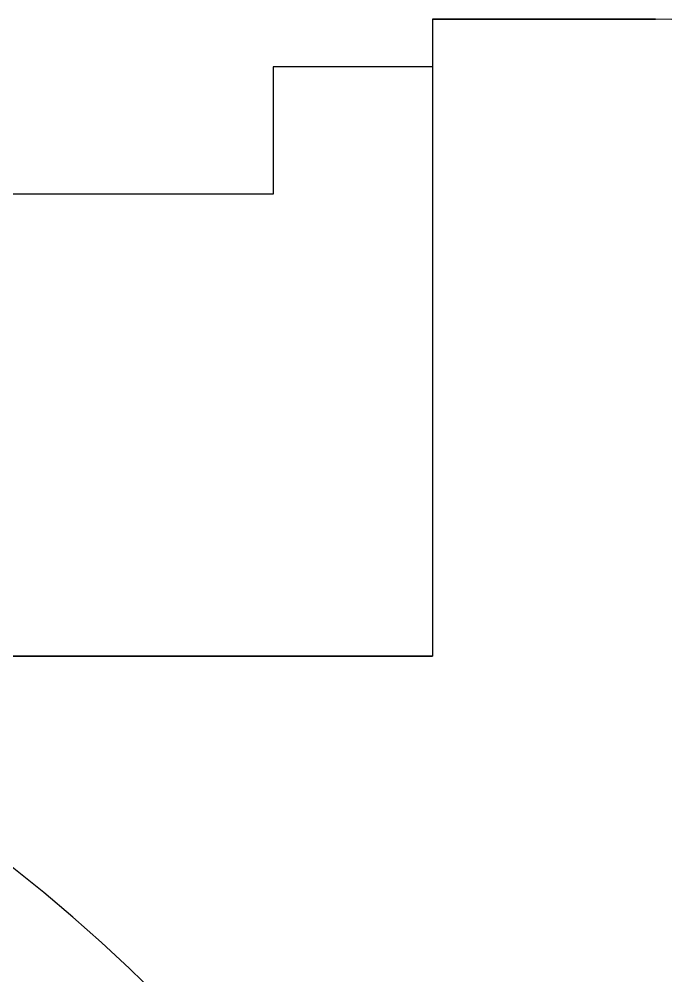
# Model space of a CAD drawing. Header units: millimetres. Extents: x 256 to 2599, y 626 to 1192.
# Drawn here: x 2043.207 to 2044.109, y 667.264 to 668.599 of the extents above; entities that cross this region are included whole.
import ezdxf

# ---------------------------------------------------------------- set-up
doc = ezdxf.new("R2010")
doc.units = ezdxf.units.MM
doc.layers.add('MAIN-1', color=7, linetype='Continuous')
doc.layers.add('MAIN-2', color=7, linetype='Continuous')

msp = doc.modelspace()

# ---------------------------------------------------------------- linework, layer by layer
at = {"layer": 'MAIN-1'}
for p, q in [((2044.0944, 668.5995), (2043.7832, 668.5995)), ((2043.7832, 668.5995), (2043.7832, 667.7105)), ((2043.7832, 668.5995), (2044.0944, 668.5995)), ((2043.7832, 667.7105), (2042.6985, 667.7105)), ((2042.6985, 667.7105), (2043.7832, 667.7105))]:
    msp.add_line(p, q, dxfattribs=at)
msp.add_arc((2044.0944, 668.155), 0.4445, 360, 90, dxfattribs=at)
at = {"layer": 'MAIN-2'}
for p, q in [((2043.7832, 668.5995), (2043.7832, 668.5995)), ((2043.7832, 668.5995), (2043.7832, 668.5995)), ((2044.0944, 668.5995), (2044.0944, 668.5995)), ((2044.0944, 668.5995), (2044.0944, 668.5995)), ((2043.561, 668.5328), (2043.561, 668.5328)), ((2043.7832, 668.5328), (2043.561, 668.5328)), ((2043.561, 668.5328), (2043.561, 668.355)), ((2043.7832, 668.5328), (2043.7832, 668.5328)), ((2043.561, 668.355), (2043.0721, 668.355)), ((2043.561, 668.355), (2043.561, 668.355)), ((2043.7832, 667.7105), (2043.7832, 667.7105)), ((2043.7832, 667.7105), (2043.7832, 667.7105)), ((2043.7832, 667.7105), (2043.7832, 667.7105)), ((2043.7832, 667.7105), (2043.7832, 667.7105))]:
    msp.add_line(p, q, dxfattribs=at)
msp.add_arc((2041.8275, 665.6659), 2.2224, 360, 180, dxfattribs=at)

doc.saveas('drawing.dxf')
